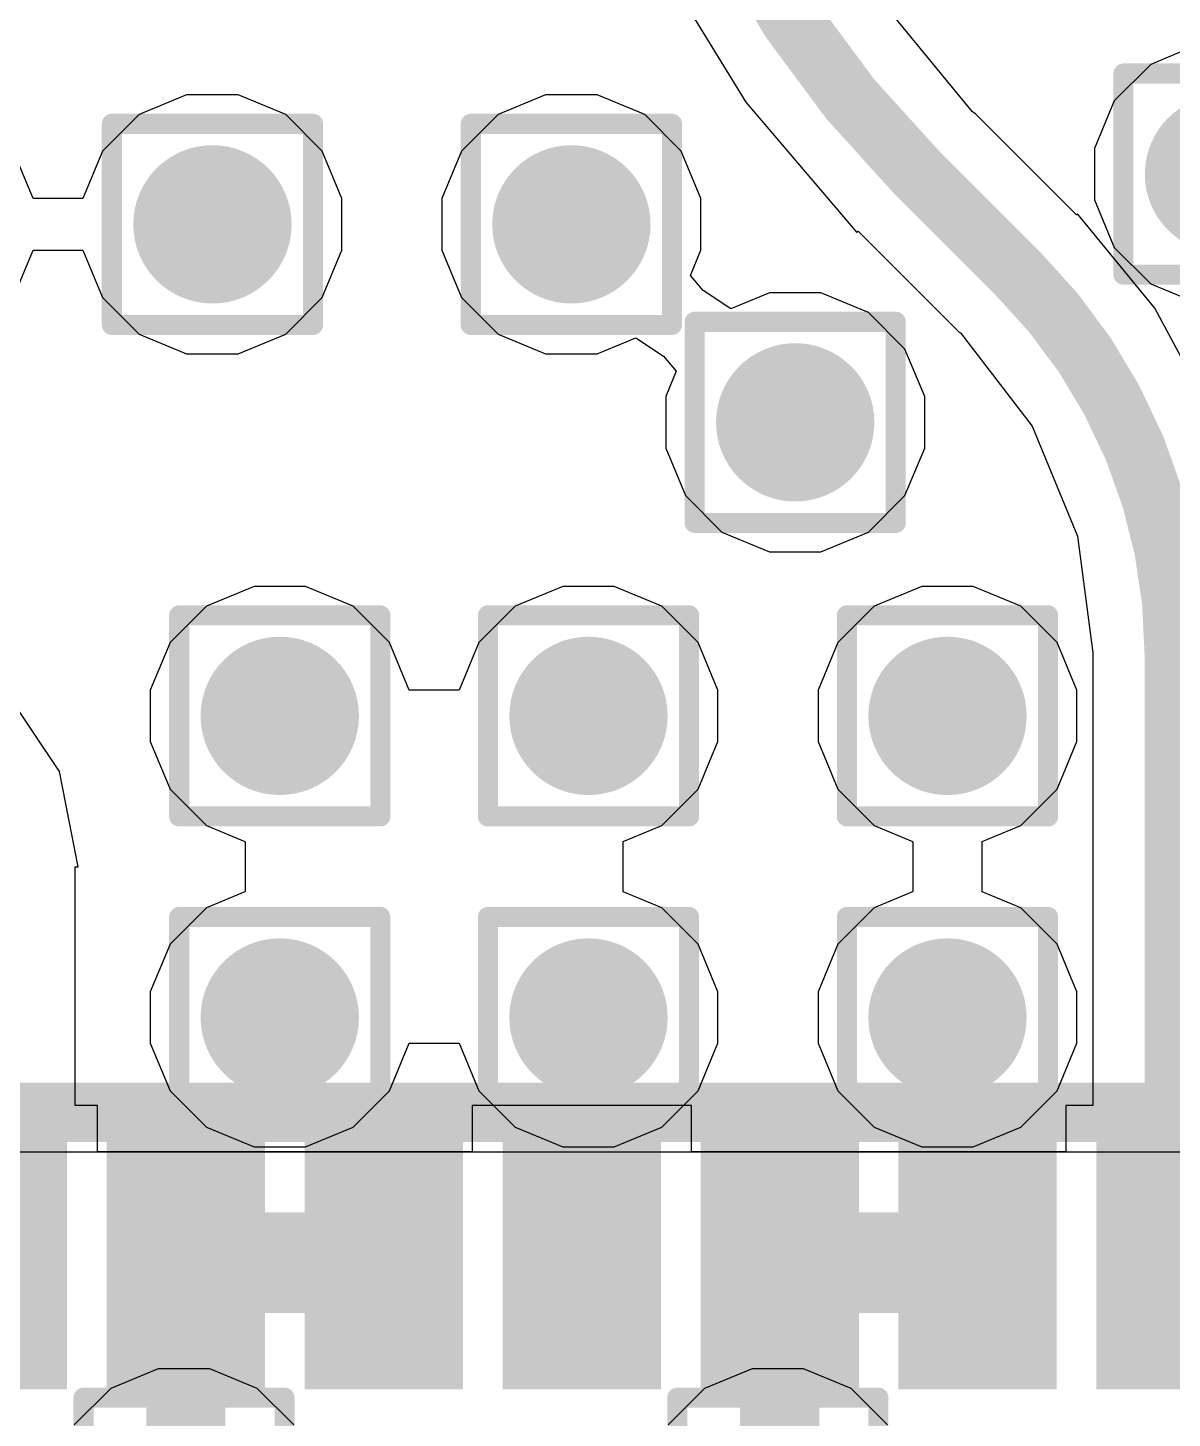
# Model space of a CAD drawing. Header units: inches. Extents: x -12 to 5355, y -7 to 5366.
# Drawn here: x 21.045 to 23.936, y 49.407 to 52.919 of the extents above; entities that cross this region are included whole.
import ezdxf

# ---------------------------------------------------------------- set-up
doc = ezdxf.new("R2010")
doc.units = ezdxf.units.IN
for name, color, linetype in [('BOTTOM LAYER', 5, 'Continuous'), ('Drill Drawing', 1, 'Continuous'), ('GROUND1', 16, 'Continuous'), ('GROUND2', 156, 'Continuous'), ('POWER', 76, 'Continuous'), ('SIGNAL', 90, 'Continuous'), ('TOP LAYER', 1, 'Continuous'), ('Top Overlay', 2, 'Continuous'), ('Top Paste', 8, 'Continuous'), ('Top Solder', 216, 'Continuous'), ('Via Holes', 16, 'Continuous')]:
    doc.layers.add(name, color=color, linetype=linetype)

# ---------------------------------------------------------------- blocks, each defined once
blk = doc.blocks.new('LGA50P1600X1050X104_161N_85')
at = {"layer": 'TOP LAYER'}
for points in [[(7.6, 2.35), (7.6, 2.65), (8.14, 2.65), (8.14, 2.35)], [(7.6, 1.85), (7.6, 2.15), (8.14, 2.15), (8.14, 1.85)], [(7.6, 1.35), (7.6, 1.65), (8.14, 1.65), (8.14, 1.35)], [(7.6, 0.85), (7.6, 1.15), (8.14, 1.15), (8.14, 0.85)], [(7.6, 0.35), (7.6, 0.65), (8.14, 0.65), (8.14, 0.35)], [(7.6, -0.15), (7.6, 0.15), (8.14, 0.15), (8.14, -0.15)], [(7.6, -0.65), (7.6, -0.35), (8.14, -0.35), (8.14, -0.65)]]:
    blk.add_hatch(color=1, dxfattribs=at).paths.add_polyline_path(points)
at = {"layer": 'Top Paste'}
for points in [[(7.6, 2.35), (7.6, 2.65), (8.14, 2.65), (8.14, 2.35)], [(7.6, 1.85), (7.6, 2.15), (8.14, 2.15), (8.14, 1.85)], [(7.6, 1.35), (7.6, 1.65), (8.14, 1.65), (8.14, 1.35)], [(7.6, 0.85), (7.6, 1.15), (8.14, 1.15), (8.14, 0.85)], [(7.6, 0.35), (7.6, 0.65), (8.14, 0.65), (8.14, 0.35)], [(7.6, -0.15), (7.6, 0.15), (8.14, 0.15), (8.14, -0.15)], [(7.6, -0.65), (7.6, -0.35), (8.14, -0.35), (8.14, -0.65)]]:
    blk.add_hatch(color=8, dxfattribs=at).paths.add_polyline_path(points)
at = {"layer": 'Top Solder'}
for points in [[(7.55, 2.3), (7.55, 2.7), (8.19, 2.7), (8.19, 2.3)], [(7.55, 1.8), (7.55, 2.2), (8.19, 2.2), (8.19, 1.8)], [(7.55, 1.3), (7.55, 1.7), (8.19, 1.7), (8.19, 1.3)], [(7.55, 0.8), (7.55, 1.2), (8.19, 1.2), (8.19, 0.8)], [(7.55, 0.3), (7.55, 0.7), (8.19, 0.7), (8.19, 0.3)], [(7.55, -0.2), (7.55, 0.2), (8.19, 0.2), (8.19, -0.2)], [(7.55, -0.7), (7.55, -0.3), (8.19, -0.3), (8.19, -0.7)]]:
    blk.add_hatch(color=216, dxfattribs=at).paths.add_polyline_path(points)
at = {"layer": 'TOP LAYER'}
blk.add_line((8.15, 5.4), (8.15, -5.4), dxfattribs=at)
at = {"layer": 'Top Overlay'}
blk.add_lwpolyline([(8.25, 5.5, 0.15, 0.15, 0), (8.25, -5.5, 0.15, 0.15, 0)], format="xyseb", dxfattribs=at)

msp = doc.modelspace()

# ---------------------------------------------------------------- hatches: boundary and pattern name
at = {"layer": 'BOTTOM LAYER'}
h = msp.add_hatch(color=5, dxfattribs=at)
edge = h.paths.add_edge_path()
edge.add_arc((24.0665, 52.5498), 0.2, 0, 360)
h = msp.add_hatch(color=5, dxfattribs=at)
edge = h.paths.add_edge_path()
edge.add_arc((21.5113, 52.4228), 0.2, 0, 360)
h = msp.add_hatch(color=5, dxfattribs=at)
edge = h.paths.add_edge_path()
edge.add_arc((22.418, 52.4228), 0.2, 0, 360)
h = msp.add_hatch(color=5, dxfattribs=at)
edge = h.paths.add_edge_path()
edge.add_arc((22.9834, 51.9226), 0.2, 0, 360)
h = msp.add_hatch(color=5, dxfattribs=at)
edge = h.paths.add_edge_path()
edge.add_arc((21.6814, 51.181), 0.2, 0, 360)
h = msp.add_hatch(color=5, dxfattribs=at)
edge = h.paths.add_edge_path()
edge.add_arc((22.4612, 51.181), 0.2, 0, 360)
h = msp.add_hatch(color=5, dxfattribs=at)
edge = h.paths.add_edge_path()
edge.add_arc((23.368, 51.181), 0.2, 0, 360)
h = msp.add_hatch(color=5, dxfattribs=at)
edge = h.paths.add_edge_path()
edge.add_arc((21.6814, 50.419), 0.2, 0, 360)
h = msp.add_hatch(color=5, dxfattribs=at)
edge = h.paths.add_edge_path()
edge.add_arc((22.4612, 50.419), 0.2, 0, 360)
h = msp.add_hatch(color=5, dxfattribs=at)
edge = h.paths.add_edge_path()
edge.add_arc((23.368, 50.419), 0.2, 0, 360)
at = {"layer": 'GROUND1'}
h = msp.add_hatch(color=16, dxfattribs=at)
edge = h.paths.add_edge_path()
edge.add_arc((24.0665, 52.5498), 0.2, 0, 360)
h = msp.add_hatch(color=16, dxfattribs=at)
edge = h.paths.add_edge_path()
edge.add_arc((21.5113, 52.4228), 0.2, 0, 360)
h = msp.add_hatch(color=16, dxfattribs=at)
edge = h.paths.add_edge_path()
edge.add_arc((22.418, 52.4228), 0.2, 0, 360)
h = msp.add_hatch(color=16, dxfattribs=at)
edge = h.paths.add_edge_path()
edge.add_arc((22.9834, 51.9226), 0.2, 0, 360)
h = msp.add_hatch(color=16, dxfattribs=at)
edge = h.paths.add_edge_path()
edge.add_arc((21.6814, 51.181), 0.2, 0, 360)
h = msp.add_hatch(color=16, dxfattribs=at)
edge = h.paths.add_edge_path()
edge.add_arc((22.4612, 51.181), 0.2, 0, 360)
h = msp.add_hatch(color=16, dxfattribs=at)
edge = h.paths.add_edge_path()
edge.add_arc((23.368, 51.181), 0.2, 0, 360)
h = msp.add_hatch(color=16, dxfattribs=at)
edge = h.paths.add_edge_path()
edge.add_arc((21.6814, 50.419), 0.2, 0, 360)
h = msp.add_hatch(color=16, dxfattribs=at)
edge = h.paths.add_edge_path()
edge.add_arc((22.4612, 50.419), 0.2, 0, 360)
h = msp.add_hatch(color=16, dxfattribs=at)
edge = h.paths.add_edge_path()
edge.add_arc((23.368, 50.419), 0.2, 0, 360)
at = {"layer": 'GROUND2'}
h = msp.add_hatch(color=156, dxfattribs=at)
edge = h.paths.add_edge_path()
edge.add_arc((24.0665, 52.5498), 0.2, 0, 360)
h = msp.add_hatch(color=156, dxfattribs=at)
edge = h.paths.add_edge_path()
edge.add_arc((21.5113, 52.4228), 0.2, 0, 360)
h = msp.add_hatch(color=156, dxfattribs=at)
edge = h.paths.add_edge_path()
edge.add_arc((22.418, 52.4228), 0.2, 0, 360)
h = msp.add_hatch(color=156, dxfattribs=at)
edge = h.paths.add_edge_path()
edge.add_arc((22.9834, 51.9226), 0.2, 0, 360)
h = msp.add_hatch(color=156, dxfattribs=at)
edge = h.paths.add_edge_path()
edge.add_arc((21.6814, 51.181), 0.2, 0, 360)
h = msp.add_hatch(color=156, dxfattribs=at)
edge = h.paths.add_edge_path()
edge.add_arc((22.4612, 51.181), 0.2, 0, 360)
h = msp.add_hatch(color=156, dxfattribs=at)
edge = h.paths.add_edge_path()
edge.add_arc((23.368, 51.181), 0.2, 0, 360)
h = msp.add_hatch(color=156, dxfattribs=at)
edge = h.paths.add_edge_path()
edge.add_arc((21.6814, 50.419), 0.2, 0, 360)
h = msp.add_hatch(color=156, dxfattribs=at)
edge = h.paths.add_edge_path()
edge.add_arc((22.4612, 50.419), 0.2, 0, 360)
h = msp.add_hatch(color=156, dxfattribs=at)
edge = h.paths.add_edge_path()
edge.add_arc((23.368, 50.419), 0.2, 0, 360)
at = {"layer": 'POWER'}
h = msp.add_hatch(color=76, dxfattribs=at)
edge = h.paths.add_edge_path()
edge.add_arc((24.0665, 52.5498), 0.2, 0, 360)
h = msp.add_hatch(color=76, dxfattribs=at)
edge = h.paths.add_edge_path()
edge.add_arc((21.5113, 52.4228), 0.2, 0, 360)
h = msp.add_hatch(color=76, dxfattribs=at)
edge = h.paths.add_edge_path()
edge.add_arc((22.418, 52.4228), 0.2, 0, 360)
h = msp.add_hatch(color=76, dxfattribs=at)
edge = h.paths.add_edge_path()
edge.add_arc((22.9834, 51.9226), 0.2, 0, 360)
h = msp.add_hatch(color=76, dxfattribs=at)
edge = h.paths.add_edge_path()
edge.add_arc((21.6814, 51.181), 0.2, 0, 360)
h = msp.add_hatch(color=76, dxfattribs=at)
edge = h.paths.add_edge_path()
edge.add_arc((22.4612, 51.181), 0.2, 0, 360)
h = msp.add_hatch(color=76, dxfattribs=at)
edge = h.paths.add_edge_path()
edge.add_arc((23.368, 51.181), 0.2, 0, 360)
h = msp.add_hatch(color=76, dxfattribs=at)
edge = h.paths.add_edge_path()
edge.add_arc((21.6814, 50.419), 0.2, 0, 360)
h = msp.add_hatch(color=76, dxfattribs=at)
edge = h.paths.add_edge_path()
edge.add_arc((22.4612, 50.419), 0.2, 0, 360)
h = msp.add_hatch(color=76, dxfattribs=at)
edge = h.paths.add_edge_path()
edge.add_arc((23.368, 50.419), 0.2, 0, 360)
at = {"layer": 'SIGNAL'}
h = msp.add_hatch(color=90, dxfattribs=at)
edge = h.paths.add_edge_path()
edge.add_arc((24.0665, 52.5498), 0.2, 0, 360)
h = msp.add_hatch(color=90, dxfattribs=at)
edge = h.paths.add_edge_path()
edge.add_arc((21.5113, 52.4228), 0.2, 0, 360)
h = msp.add_hatch(color=90, dxfattribs=at)
edge = h.paths.add_edge_path()
edge.add_arc((22.418, 52.4228), 0.2, 0, 360)
h = msp.add_hatch(color=90, dxfattribs=at)
edge = h.paths.add_edge_path()
edge.add_arc((22.9834, 51.9226), 0.2, 0, 360)
h = msp.add_hatch(color=90, dxfattribs=at)
edge = h.paths.add_edge_path()
edge.add_arc((21.6814, 51.181), 0.2, 0, 360)
h = msp.add_hatch(color=90, dxfattribs=at)
edge = h.paths.add_edge_path()
edge.add_arc((22.4612, 51.181), 0.2, 0, 360)
h = msp.add_hatch(color=90, dxfattribs=at)
edge = h.paths.add_edge_path()
edge.add_arc((23.368, 51.181), 0.2, 0, 360)
h = msp.add_hatch(color=90, dxfattribs=at)
edge = h.paths.add_edge_path()
edge.add_arc((21.6814, 50.419), 0.2, 0, 360)
h = msp.add_hatch(color=90, dxfattribs=at)
edge = h.paths.add_edge_path()
edge.add_arc((22.4612, 50.419), 0.2, 0, 360)
h = msp.add_hatch(color=90, dxfattribs=at)
edge = h.paths.add_edge_path()
edge.add_arc((23.368, 50.419), 0.2, 0, 360)
at = {"layer": 'TOP LAYER'}
h = msp.add_hatch(color=1, dxfattribs=at)
edge = h.paths.add_edge_path()
edge.add_arc((24.0665, 52.5498), 0.2, 0, 360)
h = msp.add_hatch(color=1, dxfattribs=at)
edge = h.paths.add_edge_path()
edge.add_arc((21.5113, 52.4228), 0.2, 0, 360)
h = msp.add_hatch(color=1, dxfattribs=at)
edge = h.paths.add_edge_path()
edge.add_arc((22.418, 52.4228), 0.2, 0, 360)
h = msp.add_hatch(color=1, dxfattribs=at)
edge = h.paths.add_edge_path()
edge.add_arc((22.9834, 51.9226), 0.2, 0, 360)
h = msp.add_hatch(color=1, dxfattribs=at)
edge = h.paths.add_edge_path()
edge.add_arc((21.6814, 51.181), 0.2, 0, 360)
h = msp.add_hatch(color=1, dxfattribs=at)
edge = h.paths.add_edge_path()
edge.add_arc((22.4612, 51.181), 0.2, 0, 360)
h = msp.add_hatch(color=1, dxfattribs=at)
edge = h.paths.add_edge_path()
edge.add_arc((23.368, 51.181), 0.2, 0, 360)
h = msp.add_hatch(color=1, dxfattribs=at)
edge = h.paths.add_edge_path()
edge.add_arc((21.6814, 50.419), 0.2, 0, 360)
h = msp.add_hatch(color=1, dxfattribs=at)
edge = h.paths.add_edge_path()
edge.add_arc((22.4612, 50.419), 0.2, 0, 360)
h = msp.add_hatch(color=1, dxfattribs=at)
edge = h.paths.add_edge_path()
edge.add_arc((23.368, 50.419), 0.2, 0, 360)
for points in [[(21.2942, 49.5298), (21.5942, 49.5298), (21.5942, 50.1396), (21.2942, 50.1396)], [(21.7942, 49.5298), (22.0942, 49.5298), (22.0942, 50.1396), (21.7942, 50.1396)], [(22.7942, 49.5298), (23.0942, 49.5298), (23.0942, 50.1396), (22.7942, 50.1396)], [(23.2942, 49.5298), (23.5942, 49.5298), (23.5942, 50.1396), (23.2942, 50.1396)]]:
    msp.add_hatch(color=1, dxfattribs=at).paths.add_polyline_path(points)
at = {"layer": 'Via Holes'}
h = msp.add_hatch(color=7, dxfattribs=at)
edge = h.paths.add_edge_path()
edge.add_arc((21.5113, 52.4228), 0.1, 0, 360)
h = msp.add_hatch(color=7, dxfattribs=at)
edge = h.paths.add_edge_path()
edge.add_arc((22.418, 52.4228), 0.1, 0, 360)
h = msp.add_hatch(color=7, dxfattribs=at)
edge = h.paths.add_edge_path()
edge.add_arc((22.9834, 51.9226), 0.1, 0, 360)
h = msp.add_hatch(color=7, dxfattribs=at)
edge = h.paths.add_edge_path()
edge.add_arc((21.6814, 51.181), 0.1, 0, 360)
h = msp.add_hatch(color=7, dxfattribs=at)
edge = h.paths.add_edge_path()
edge.add_arc((22.4612, 51.181), 0.1, 0, 360)
h = msp.add_hatch(color=7, dxfattribs=at)
edge = h.paths.add_edge_path()
edge.add_arc((23.368, 51.181), 0.1, 0, 360)
h = msp.add_hatch(color=7, dxfattribs=at)
edge = h.paths.add_edge_path()
edge.add_arc((21.6814, 50.419), 0.1, 0, 360)
h = msp.add_hatch(color=7, dxfattribs=at)
edge = h.paths.add_edge_path()
edge.add_arc((22.4612, 50.419), 0.1, 0, 360)
h = msp.add_hatch(color=7, dxfattribs=at)
edge = h.paths.add_edge_path()
edge.add_arc((23.368, 50.419), 0.1, 0, 360)

# ---------------------------------------------------------------- linework, layer by layer
at = {"layer": 'Drill Drawing'}
for points in [[(23.8125, 52.8038, 0.0508, 0.0508, 0), (24.3205, 52.8038, 0.0508, 0.0508, 0)], [(23.8125, 52.2958, 0.0508, 0.0508, 0), (23.8125, 52.8038, 0.0508, 0.0508, 0)], [(21.2573, 52.6768, 0.0508, 0.0508, 0), (21.7653, 52.6768, 0.0508, 0.0508, 0)], [(21.2573, 52.1688, 0.0508, 0.0508, 0), (21.2573, 52.6768, 0.0508, 0.0508, 0)], [(21.7653, 52.1688, 0.0508, 0.0508, 0), (21.7653, 52.6768, 0.0508, 0.0508, 0)], [(22.164, 52.6768, 0.0508, 0.0508, 0), (22.672, 52.6768, 0.0508, 0.0508, 0)], [(22.164, 52.1688, 0.0508, 0.0508, 0), (22.164, 52.6768, 0.0508, 0.0508, 0)], [(22.672, 52.1688, 0.0508, 0.0508, 0), (22.672, 52.6768, 0.0508, 0.0508, 0)], [(23.8125, 52.2958, 0.0508, 0.0508, 0), (24.3205, 52.2958, 0.0508, 0.0508, 0)], [(22.7294, 52.1766, 0.0508, 0.0508, 0), (23.2374, 52.1766, 0.0508, 0.0508, 0)], [(22.7294, 51.6686, 0.0508, 0.0508, 0), (22.7294, 52.1766, 0.0508, 0.0508, 0)], [(23.2374, 51.6686, 0.0508, 0.0508, 0), (23.2374, 52.1766, 0.0508, 0.0508, 0)], [(21.2573, 52.1688, 0.0508, 0.0508, 0), (21.7653, 52.1688, 0.0508, 0.0508, 0)], [(22.164, 52.1688, 0.0508, 0.0508, 0), (22.672, 52.1688, 0.0508, 0.0508, 0)], [(22.7294, 51.6686, 0.0508, 0.0508, 0), (23.2374, 51.6686, 0.0508, 0.0508, 0)], [(21.4274, 51.435, 0.0508, 0.0508, 0), (21.9354, 51.435, 0.0508, 0.0508, 0)], [(21.4274, 50.927, 0.0508, 0.0508, 0), (21.4274, 51.435, 0.0508, 0.0508, 0)], [(21.9354, 50.927, 0.0508, 0.0508, 0), (21.9354, 51.435, 0.0508, 0.0508, 0)], [(22.2072, 51.435, 0.0508, 0.0508, 0), (22.7152, 51.435, 0.0508, 0.0508, 0)], [(22.2072, 50.927, 0.0508, 0.0508, 0), (22.2072, 51.435, 0.0508, 0.0508, 0)], [(22.7152, 50.927, 0.0508, 0.0508, 0), (22.7152, 51.435, 0.0508, 0.0508, 0)], [(23.114, 51.435, 0.0508, 0.0508, 0), (23.622, 51.435, 0.0508, 0.0508, 0)], [(23.114, 50.927, 0.0508, 0.0508, 0), (23.114, 51.435, 0.0508, 0.0508, 0)], [(23.622, 50.927, 0.0508, 0.0508, 0), (23.622, 51.435, 0.0508, 0.0508, 0)], [(21.4274, 50.927, 0.0508, 0.0508, 0), (21.9354, 50.927, 0.0508, 0.0508, 0)], [(22.2072, 50.927, 0.0508, 0.0508, 0), (22.7152, 50.927, 0.0508, 0.0508, 0)], [(23.114, 50.927, 0.0508, 0.0508, 0), (23.622, 50.927, 0.0508, 0.0508, 0)], [(21.4274, 50.673, 0.0508, 0.0508, 0), (21.9354, 50.673, 0.0508, 0.0508, 0)], [(21.4274, 50.165, 0.0508, 0.0508, 0), (21.4274, 50.673, 0.0508, 0.0508, 0)], [(21.9354, 50.165, 0.0508, 0.0508, 0), (21.9354, 50.673, 0.0508, 0.0508, 0)], [(22.2072, 50.673, 0.0508, 0.0508, 0), (22.7152, 50.673, 0.0508, 0.0508, 0)], [(22.2072, 50.165, 0.0508, 0.0508, 0), (22.2072, 50.673, 0.0508, 0.0508, 0)], [(22.7152, 50.165, 0.0508, 0.0508, 0), (22.7152, 50.673, 0.0508, 0.0508, 0)], [(23.114, 50.673, 0.0508, 0.0508, 0), (23.622, 50.673, 0.0508, 0.0508, 0)], [(23.114, 50.165, 0.0508, 0.0508, 0), (23.114, 50.673, 0.0508, 0.0508, 0)], [(23.622, 50.165, 0.0508, 0.0508, 0), (23.622, 50.673, 0.0508, 0.0508, 0)], [(21.4274, 50.165, 0.0508, 0.0508, 0), (21.9354, 50.165, 0.0508, 0.0508, 0)], [(22.2072, 50.165, 0.0508, 0.0508, 0), (22.7152, 50.165, 0.0508, 0.0508, 0)], [(23.114, 50.165, 0.0508, 0.0508, 0), (23.622, 50.165, 0.0508, 0.0508, 0)], [(21.1855, 49.4585, 0.0508, 0.0508, 0), (21.6935, 49.4585, 0.0508, 0.0508, 0)], [(21.1855, 48.9505, 0.0508, 0.0508, 0), (21.1855, 49.4585, 0.0508, 0.0508, 0)], [(21.6935, 48.9505, 0.0508, 0.0508, 0), (21.6935, 49.4585, 0.0508, 0.0508, 0)], [(22.6855, 49.4585, 0.0508, 0.0508, 0), (23.1935, 49.4585, 0.0508, 0.0508, 0)], [(22.6855, 48.9505, 0.0508, 0.0508, 0), (22.6855, 49.4585, 0.0508, 0.0508, 0)], [(23.1935, 48.9505, 0.0508, 0.0508, 0), (23.1935, 49.4585, 0.0508, 0.0508, 0)]]:
    msp.add_lwpolyline(points, format="xyseb", dxfattribs=at)
for points in [[(23.7998, 52.8038, 0.0254, 0.0254, 1), (23.8252, 52.8038, 0.0254, 0.0254, 1)], [(23.7998, 52.8038, 0.0254, 0.0254, 1), (23.8252, 52.8038, 0.0254, 0.0254, 1)], [(21.2446, 52.6768, 0.0254, 0.0254, 1), (21.27, 52.6768, 0.0254, 0.0254, 1)], [(21.2446, 52.6768, 0.0254, 0.0254, 1), (21.27, 52.6768, 0.0254, 0.0254, 1)], [(21.7526, 52.6768, 0.0254, 0.0254, 1), (21.778, 52.6768, 0.0254, 0.0254, 1)], [(21.7526, 52.6768, 0.0254, 0.0254, 1), (21.778, 52.6768, 0.0254, 0.0254, 1)], [(22.1513, 52.6768, 0.0254, 0.0254, 1), (22.1767, 52.6768, 0.0254, 0.0254, 1)], [(22.1513, 52.6768, 0.0254, 0.0254, 1), (22.1767, 52.6768, 0.0254, 0.0254, 1)], [(22.6593, 52.6768, 0.0254, 0.0254, 1), (22.6847, 52.6768, 0.0254, 0.0254, 1)], [(22.6593, 52.6768, 0.0254, 0.0254, 1), (22.6847, 52.6768, 0.0254, 0.0254, 1)], [(23.7998, 52.2958, 0.0254, 0.0254, 1), (23.8252, 52.2958, 0.0254, 0.0254, 1)], [(23.7998, 52.2958, 0.0254, 0.0254, 1), (23.8252, 52.2958, 0.0254, 0.0254, 1)], [(22.7167, 52.1766, 0.0254, 0.0254, 1), (22.7421, 52.1766, 0.0254, 0.0254, 1)], [(22.7167, 52.1766, 0.0254, 0.0254, 1), (22.7421, 52.1766, 0.0254, 0.0254, 1)], [(23.2247, 52.1766, 0.0254, 0.0254, 1), (23.2501, 52.1766, 0.0254, 0.0254, 1)], [(23.2247, 52.1766, 0.0254, 0.0254, 1), (23.2501, 52.1766, 0.0254, 0.0254, 1)], [(21.2446, 52.1688, 0.0254, 0.0254, 1), (21.27, 52.1688, 0.0254, 0.0254, 1)], [(21.2446, 52.1688, 0.0254, 0.0254, 1), (21.27, 52.1688, 0.0254, 0.0254, 1)], [(21.7526, 52.1688, 0.0254, 0.0254, 1), (21.778, 52.1688, 0.0254, 0.0254, 1)], [(21.7526, 52.1688, 0.0254, 0.0254, 1), (21.778, 52.1688, 0.0254, 0.0254, 1)], [(22.1513, 52.1688, 0.0254, 0.0254, 1), (22.1767, 52.1688, 0.0254, 0.0254, 1)], [(22.1513, 52.1688, 0.0254, 0.0254, 1), (22.1767, 52.1688, 0.0254, 0.0254, 1)], [(22.6593, 52.1688, 0.0254, 0.0254, 1), (22.6847, 52.1688, 0.0254, 0.0254, 1)], [(22.6593, 52.1688, 0.0254, 0.0254, 1), (22.6847, 52.1688, 0.0254, 0.0254, 1)], [(22.7167, 51.6686, 0.0254, 0.0254, 1), (22.7421, 51.6686, 0.0254, 0.0254, 1)], [(22.7167, 51.6686, 0.0254, 0.0254, 1), (22.7421, 51.6686, 0.0254, 0.0254, 1)], [(23.2247, 51.6686, 0.0254, 0.0254, 1), (23.2501, 51.6686, 0.0254, 0.0254, 1)], [(23.2247, 51.6686, 0.0254, 0.0254, 1), (23.2501, 51.6686, 0.0254, 0.0254, 1)], [(21.4147, 51.435, 0.0254, 0.0254, 1), (21.4401, 51.435, 0.0254, 0.0254, 1)], [(21.4147, 51.435, 0.0254, 0.0254, 1), (21.4401, 51.435, 0.0254, 0.0254, 1)], [(21.9227, 51.435, 0.0254, 0.0254, 1), (21.9481, 51.435, 0.0254, 0.0254, 1)], [(21.9227, 51.435, 0.0254, 0.0254, 1), (21.9481, 51.435, 0.0254, 0.0254, 1)], [(22.1945, 51.435, 0.0254, 0.0254, 1), (22.2199, 51.435, 0.0254, 0.0254, 1)], [(22.1945, 51.435, 0.0254, 0.0254, 1), (22.2199, 51.435, 0.0254, 0.0254, 1)], [(22.7025, 51.435, 0.0254, 0.0254, 1), (22.7279, 51.435, 0.0254, 0.0254, 1)], [(22.7025, 51.435, 0.0254, 0.0254, 1), (22.7279, 51.435, 0.0254, 0.0254, 1)], [(23.1013, 51.435, 0.0254, 0.0254, 1), (23.1267, 51.435, 0.0254, 0.0254, 1)], [(23.1013, 51.435, 0.0254, 0.0254, 1), (23.1267, 51.435, 0.0254, 0.0254, 1)], [(23.6093, 51.435, 0.0254, 0.0254, 1), (23.6347, 51.435, 0.0254, 0.0254, 1)], [(23.6093, 51.435, 0.0254, 0.0254, 1), (23.6347, 51.435, 0.0254, 0.0254, 1)], [(21.4147, 50.927, 0.0254, 0.0254, 1), (21.4401, 50.927, 0.0254, 0.0254, 1)], [(21.4147, 50.927, 0.0254, 0.0254, 1), (21.4401, 50.927, 0.0254, 0.0254, 1)], [(21.9227, 50.927, 0.0254, 0.0254, 1), (21.9481, 50.927, 0.0254, 0.0254, 1)], [(21.9227, 50.927, 0.0254, 0.0254, 1), (21.9481, 50.927, 0.0254, 0.0254, 1)], [(22.1945, 50.927, 0.0254, 0.0254, 1), (22.2199, 50.927, 0.0254, 0.0254, 1)], [(22.1945, 50.927, 0.0254, 0.0254, 1), (22.2199, 50.927, 0.0254, 0.0254, 1)], [(22.7025, 50.927, 0.0254, 0.0254, 1), (22.7279, 50.927, 0.0254, 0.0254, 1)], [(22.7025, 50.927, 0.0254, 0.0254, 1), (22.7279, 50.927, 0.0254, 0.0254, 1)], [(23.1013, 50.927, 0.0254, 0.0254, 1), (23.1267, 50.927, 0.0254, 0.0254, 1)], [(23.1013, 50.927, 0.0254, 0.0254, 1), (23.1267, 50.927, 0.0254, 0.0254, 1)], [(23.6093, 50.927, 0.0254, 0.0254, 1), (23.6347, 50.927, 0.0254, 0.0254, 1)], [(23.6093, 50.927, 0.0254, 0.0254, 1), (23.6347, 50.927, 0.0254, 0.0254, 1)], [(21.4147, 50.673, 0.0254, 0.0254, 1), (21.4401, 50.673, 0.0254, 0.0254, 1)], [(21.4147, 50.673, 0.0254, 0.0254, 1), (21.4401, 50.673, 0.0254, 0.0254, 1)], [(21.9227, 50.673, 0.0254, 0.0254, 1), (21.9481, 50.673, 0.0254, 0.0254, 1)], [(21.9227, 50.673, 0.0254, 0.0254, 1), (21.9481, 50.673, 0.0254, 0.0254, 1)], [(22.1945, 50.673, 0.0254, 0.0254, 1), (22.2199, 50.673, 0.0254, 0.0254, 1)], [(22.1945, 50.673, 0.0254, 0.0254, 1), (22.2199, 50.673, 0.0254, 0.0254, 1)], [(22.7025, 50.673, 0.0254, 0.0254, 1), (22.7279, 50.673, 0.0254, 0.0254, 1)], [(22.7025, 50.673, 0.0254, 0.0254, 1), (22.7279, 50.673, 0.0254, 0.0254, 1)], [(23.1013, 50.673, 0.0254, 0.0254, 1), (23.1267, 50.673, 0.0254, 0.0254, 1)], [(23.1013, 50.673, 0.0254, 0.0254, 1), (23.1267, 50.673, 0.0254, 0.0254, 1)], [(23.6093, 50.673, 0.0254, 0.0254, 1), (23.6347, 50.673, 0.0254, 0.0254, 1)], [(23.6093, 50.673, 0.0254, 0.0254, 1), (23.6347, 50.673, 0.0254, 0.0254, 1)], [(21.4147, 50.165, 0.0254, 0.0254, 1), (21.4401, 50.165, 0.0254, 0.0254, 1)], [(21.4147, 50.165, 0.0254, 0.0254, 1), (21.4401, 50.165, 0.0254, 0.0254, 1)], [(21.9227, 50.165, 0.0254, 0.0254, 1), (21.9481, 50.165, 0.0254, 0.0254, 1)], [(21.9227, 50.165, 0.0254, 0.0254, 1), (21.9481, 50.165, 0.0254, 0.0254, 1)], [(22.1945, 50.165, 0.0254, 0.0254, 1), (22.2199, 50.165, 0.0254, 0.0254, 1)], [(22.1945, 50.165, 0.0254, 0.0254, 1), (22.2199, 50.165, 0.0254, 0.0254, 1)], [(22.7025, 50.165, 0.0254, 0.0254, 1), (22.7279, 50.165, 0.0254, 0.0254, 1)], [(22.7025, 50.165, 0.0254, 0.0254, 1), (22.7279, 50.165, 0.0254, 0.0254, 1)], [(23.1013, 50.165, 0.0254, 0.0254, 1), (23.1267, 50.165, 0.0254, 0.0254, 1)], [(23.1013, 50.165, 0.0254, 0.0254, 1), (23.1267, 50.165, 0.0254, 0.0254, 1)], [(23.6093, 50.165, 0.0254, 0.0254, 1), (23.6347, 50.165, 0.0254, 0.0254, 1)], [(23.6093, 50.165, 0.0254, 0.0254, 1), (23.6347, 50.165, 0.0254, 0.0254, 1)], [(21.1728, 49.4585, 0.0254, 0.0254, 1), (21.1982, 49.4585, 0.0254, 0.0254, 1)], [(21.1728, 49.4585, 0.0254, 0.0254, 1), (21.1982, 49.4585, 0.0254, 0.0254, 1)], [(21.6808, 49.4585, 0.0254, 0.0254, 1), (21.7062, 49.4585, 0.0254, 0.0254, 1)], [(21.6808, 49.4585, 0.0254, 0.0254, 1), (21.7062, 49.4585, 0.0254, 0.0254, 1)], [(22.6728, 49.4585, 0.0254, 0.0254, 1), (22.6982, 49.4585, 0.0254, 0.0254, 1)], [(22.6728, 49.4585, 0.0254, 0.0254, 1), (22.6982, 49.4585, 0.0254, 0.0254, 1)], [(23.1808, 49.4585, 0.0254, 0.0254, 1), (23.2062, 49.4585, 0.0254, 0.0254, 1)], [(23.1808, 49.4585, 0.0254, 0.0254, 1), (23.2062, 49.4585, 0.0254, 0.0254, 1)]]:
    msp.add_lwpolyline(points, format="xyseb", close=True, dxfattribs=at)
at = {"layer": 'POWER'}
for p, q in [((24.0015, 52.8768), (23.8813, 52.827)), ((23.8813, 52.827), (23.7893, 52.735)), ((21.4462, 52.7498), (21.326, 52.7)), ((21.5763, 52.7498), (21.4462, 52.7498)), ((21.6965, 52.7), (21.5763, 52.7498)), ((22.353, 52.7498), (22.2328, 52.7)), ((22.4831, 52.7498), (22.353, 52.7498)), ((22.6033, 52.7), (22.4831, 52.7498)), ((23.7893, 52.735), (23.7395, 52.6148)), ((21.326, 52.7), (21.234, 52.608)), ((21.7885, 52.608), (21.6965, 52.7)), ((22.2328, 52.7), (22.1408, 52.608)), ((22.6953, 52.608), (22.6033, 52.7)), ((21.0585, 52.4878), (21.0087, 52.608)), ((21.234, 52.608), (21.1843, 52.4878)), ((21.8383, 52.4878), (21.7885, 52.608)), ((22.1408, 52.608), (22.091, 52.4878)), ((22.745, 52.4878), (22.6953, 52.608)), ((23.7395, 52.6148), (23.7395, 52.4848)), ((21.1843, 52.4878), (21.0585, 52.4878)), ((21.8383, 52.3578), (21.8383, 52.4878)), ((22.091, 52.4878), (22.091, 52.3578)), ((22.745, 52.3578), (22.745, 52.4878)), ((23.7395, 52.4848), (23.7893, 52.3646)), ((21.0087, 52.2376), (21.0585, 52.3577)), ((21.0585, 52.3577), (21.1843, 52.3577)), ((21.1843, 52.3577), (21.234, 52.2376)), ((21.7885, 52.2376), (21.8383, 52.3578)), ((22.091, 52.3578), (22.1408, 52.2376)), ((22.7186, 52.2938), (22.745, 52.3578)), ((23.7893, 52.3646), (23.8813, 52.2726)), ((22.7509, 52.2557), (22.7186, 52.2938)), ((23.8813, 52.2726), (24.0015, 52.2228)), ((21.234, 52.2376), (21.326, 52.1456)), ((21.6965, 52.1456), (21.7885, 52.2376)), ((22.1408, 52.2376), (22.2328, 52.1456)), ((22.821, 52.2093), (22.7509, 52.2557)), ((22.9184, 52.2496), (22.821, 52.2093)), ((23.0485, 52.2496), (22.9184, 52.2496)), ((23.1686, 52.1998), (23.0485, 52.2496)), ((23.2606, 52.1078), (23.1686, 52.1998)), ((21.326, 52.1456), (21.4462, 52.0958)), ((21.5763, 52.0958), (21.6965, 52.1456)), ((22.2328, 52.1456), (22.353, 52.0958)), ((22.4831, 52.0958), (22.5805, 52.1361)), ((22.5805, 52.1361), (22.6506, 52.0897)), ((21.4462, 52.0958), (21.5763, 52.0958)), ((22.353, 52.0958), (22.4831, 52.0958)), ((23.3104, 51.9876), (23.2606, 52.1078)), ((22.6506, 52.0897), (22.6829, 52.0516)), ((22.6829, 52.0516), (22.6564, 51.9876)), ((22.6564, 51.9876), (22.6564, 51.8576)), ((23.3104, 51.8576), (23.3104, 51.9876)), ((22.6564, 51.8576), (22.7062, 51.7374)), ((23.2606, 51.7374), (23.3104, 51.8576)), ((22.7062, 51.7374), (22.7982, 51.6454)), ((23.1686, 51.6454), (23.2606, 51.7374)), ((22.7982, 51.6454), (22.9184, 51.5956)), ((23.0485, 51.5956), (23.1686, 51.6454)), ((22.9184, 51.5956), (23.0485, 51.5956)), ((21.6164, 51.508), (21.4962, 51.4582)), ((21.7465, 51.508), (21.6164, 51.508)), ((21.8667, 51.4582), (21.7465, 51.508)), ((22.3962, 51.508), (22.276, 51.4582)), ((22.5263, 51.508), (22.3962, 51.508)), ((22.6464, 51.4582), (22.5263, 51.508)), ((23.303, 51.508), (23.1828, 51.4582)), ((23.433, 51.508), (23.303, 51.508)), ((23.5532, 51.4582), (23.433, 51.508)), ((21.4962, 51.4582), (21.4042, 51.3662)), ((21.9587, 51.3662), (21.8667, 51.4582)), ((22.276, 51.4582), (22.184, 51.3662)), ((22.7384, 51.3662), (22.6464, 51.4582)), ((23.1828, 51.4582), (23.0908, 51.3662)), ((23.6452, 51.3662), (23.5532, 51.4582)), ((21.4042, 51.3662), (21.3544, 51.246)), ((22.0084, 51.246), (21.9587, 51.3662)), ((22.184, 51.3662), (22.1342, 51.246)), ((22.7882, 51.246), (22.7384, 51.3662)), ((23.0908, 51.3662), (23.041, 51.246)), ((23.695, 51.246), (23.6452, 51.3662)), ((21.3544, 51.246), (21.3544, 51.116)), ((22.1342, 51.246), (22.0084, 51.246)), ((22.7882, 51.116), (22.7882, 51.246)), ((23.041, 51.246), (23.041, 51.116)), ((23.695, 51.116), (23.695, 51.246)), ((21.3544, 51.116), (21.4042, 50.9958)), ((22.7384, 50.9958), (22.7882, 51.116)), ((23.041, 51.116), (23.0908, 50.9958)), ((23.6452, 50.9958), (23.695, 51.116)), ((21.4042, 50.9958), (21.4962, 50.9038)), ((22.6464, 50.9038), (22.7384, 50.9958)), ((23.0908, 50.9958), (23.1828, 50.9038)), ((23.5532, 50.9038), (23.6452, 50.9958)), ((21.4962, 50.9038), (21.5935, 50.8635)), ((22.5492, 50.8635), (22.6464, 50.9038)), ((23.1828, 50.9038), (23.28, 50.8635)), ((23.456, 50.8635), (23.5532, 50.9038)), ((21.5935, 50.8635), (21.5939, 50.8614)), ((22.5488, 50.8614), (22.5492, 50.8635)), ((23.28, 50.8635), (23.2804, 50.8614)), ((23.4556, 50.8614), (23.456, 50.8635)), ((21.5939, 50.8614), (21.5939, 50.7386)), ((22.5488, 50.7386), (22.5488, 50.8614)), ((23.2804, 50.8614), (23.2804, 50.7386)), ((23.4556, 50.7386), (23.4556, 50.8614)), ((21.5935, 50.7365), (21.4962, 50.6962)), ((21.5939, 50.7386), (21.5935, 50.7365)), ((22.5492, 50.7365), (22.5488, 50.7386)), ((22.6464, 50.6962), (22.5492, 50.7365)), ((23.28, 50.7365), (23.1828, 50.6962)), ((23.2804, 50.7386), (23.28, 50.7365)), ((23.456, 50.7365), (23.4556, 50.7386)), ((23.5532, 50.6962), (23.456, 50.7365)), ((21.4962, 50.6962), (21.4042, 50.6042)), ((22.7384, 50.6042), (22.6464, 50.6962)), ((23.1828, 50.6962), (23.0908, 50.6042)), ((23.6452, 50.6042), (23.5532, 50.6962)), ((21.4042, 50.6042), (21.3544, 50.484)), ((22.7882, 50.484), (22.7384, 50.6042)), ((23.0908, 50.6042), (23.041, 50.484)), ((23.695, 50.484), (23.6452, 50.6042)), ((21.3544, 50.484), (21.3544, 50.354)), ((22.7882, 50.354), (22.7882, 50.484)), ((23.041, 50.484), (23.041, 50.354)), ((23.695, 50.354), (23.695, 50.484)), ((21.3544, 50.354), (21.4042, 50.2338)), ((21.9587, 50.2338), (22.0084, 50.354)), ((22.0084, 50.354), (22.1342, 50.354)), ((22.1342, 50.354), (22.184, 50.2338)), ((22.7384, 50.2338), (22.7882, 50.354)), ((23.041, 50.354), (23.0908, 50.2338)), ((23.6452, 50.2338), (23.695, 50.354)), ((21.4042, 50.2338), (21.4962, 50.1418)), ((21.8667, 50.1418), (21.9587, 50.2338)), ((22.184, 50.2338), (22.276, 50.1418)), ((22.6464, 50.1418), (22.7384, 50.2338)), ((23.0908, 50.2338), (23.1828, 50.1418)), ((23.5532, 50.1418), (23.6452, 50.2338)), ((21.4962, 50.1418), (21.6164, 50.092)), ((21.7465, 50.092), (21.8667, 50.1418)), ((22.276, 50.1418), (22.3962, 50.092)), ((22.5263, 50.092), (22.6464, 50.1418)), ((23.1828, 50.1418), (23.303, 50.092)), ((23.433, 50.092), (23.5532, 50.1418)), ((21.6164, 50.092), (21.7465, 50.092)), ((22.3962, 50.092), (22.5263, 50.092)), ((23.303, 50.092), (23.433, 50.092)), ((21.3745, 49.5315), (21.2543, 49.4817)), ((21.5045, 49.5315), (21.3745, 49.5315)), ((21.6247, 49.4817), (21.5045, 49.5315)), ((22.8745, 49.5315), (22.7543, 49.4817)), ((23.0045, 49.5315), (22.8745, 49.5315)), ((23.1247, 49.4817), (23.0045, 49.5315)), ((21.2543, 49.4817), (21.1623, 49.3897)), ((21.7167, 49.3897), (21.6247, 49.4817)), ((22.7543, 49.4817), (22.6623, 49.3897)), ((23.2167, 49.3897), (23.1247, 49.4817))]:
    msp.add_line(p, q, dxfattribs=at)
at = {"layer": 'TOP LAYER'}
for p, q in [((22.633, 53.0996), (22.8587, 52.7312)), ((23.4313, 52.7067), (23.1467, 53.0536)), ((22.8587, 52.7312), (23.1394, 52.4026)), ((23.4386, 52.7019), (23.4313, 52.7067)), ((23.6938, 52.4466), (23.4386, 52.7019)), ((23.6964, 52.4492), (23.6938, 52.4466)), ((23.892, 52.2108), (23.6964, 52.4492)), ((23.1394, 52.4026), (23.1425, 52.4058)), ((23.1425, 52.4058), (23.3978, 52.1506)), ((24.0374, 51.9388), (23.892, 52.2108)), ((23.3978, 52.1506), (23.4008, 52.1485)), ((23.4008, 52.1485), (23.5817, 51.9128)), ((23.5817, 51.9128), (23.6968, 51.6349)), ((23.6968, 51.6349), (23.7355, 51.3403)), ((23.7355, 51.3403), (23.7348, 51.3368)), ((23.7348, 51.3368), (23.7348, 50.1968)), ((21.1246, 51.0404), (20.9884, 51.2441)), ((21.1724, 50.8), (21.1246, 51.0404)), ((21.1644, 50.1968), (21.1644, 50.8)), ((21.1644, 50.8), (21.1724, 50.8)), ((21.2212, 50.1968), (21.1644, 50.1968)), ((21.2212, 50.0798), (21.2212, 50.1968)), ((22.7212, 50.1968), (22.1672, 50.1968)), ((22.1672, 50.1968), (22.1672, 50.0798)), ((22.7212, 50.0798), (22.7212, 50.1968)), ((23.7348, 50.1968), (23.6672, 50.1968)), ((23.6672, 50.1968), (23.6672, 50.0798)), ((22.1672, 50.0798), (21.2212, 50.0798)), ((23.6672, 50.0798), (22.7212, 50.0798))]:
    msp.add_line(p, q, dxfattribs=at)
for points in [[(23.2906, 52.5538, 0.1567, 0.1567, -0.198912), (22.5466, 54.3499, 0.1567, 0.1567, 0)], [(23.2906, 52.5538, 0.1567, 0.1567, 0), (23.5458, 52.2986, 0.1567, 0.1567, 0)], [(23.5458, 52.2986, 0.1567, 0.1567, -0.198912), (23.9442, 51.3368, 0.1567, 0.1567, 0)], [(23.9442, 49.7998, 0.1567, 0.1567, 0), (23.9442, 51.3368, 0.1567, 0.1567, 0)], [(21.4442, 49.7998, 0.254, 0.254, 0), (21.9442, 49.7998, 0.254, 0.254, 0)], [(22.9442, 49.7998, 0.254, 0.254, 0), (23.4442, 49.7998, 0.254, 0.254, 0)], [(21.4442, 49.2092, 0.2, 0.2, 0), (21.4442, 49.7998, 0.2, 0.2, 0)], [(22.9442, 49.2092, 0.2, 0.2, 0), (22.9442, 49.7998, 0.2, 0.2, 0)]]:
    msp.add_lwpolyline(points, format="xyseb", dxfattribs=at)
for points in [[(23.2514, 52.5538, 0.0783, 0.0783, 1), (23.3298, 52.5538, 0.0783, 0.0783, 1)], [(23.2514, 52.5538, 0.0783, 0.0783, 1), (23.3298, 52.5538, 0.0783, 0.0783, 1)], [(23.5066, 52.2986, 0.0783, 0.0783, 1), (23.585, 52.2986, 0.0783, 0.0783, 1)], [(23.5066, 52.2986, 0.0783, 0.0783, 1), (23.585, 52.2986, 0.0783, 0.0783, 1)], [(23.905, 51.3368, 0.0783, 0.0783, 1), (23.9834, 51.3368, 0.0783, 0.0783, 1)], [(23.905, 51.3368, 0.0783, 0.0783, 1), (23.9834, 51.3368, 0.0783, 0.0783, 1)], [(21.3807, 49.7998, 0.127, 0.127, 1), (21.5077, 49.7998, 0.127, 0.127, 1)], [(21.8807, 49.7998, 0.127, 0.127, 1), (22.0077, 49.7998, 0.127, 0.127, 1)], [(22.8807, 49.7998, 0.127, 0.127, 1), (23.0077, 49.7998, 0.127, 0.127, 1)], [(23.3807, 49.7998, 0.127, 0.127, 1), (23.5077, 49.7998, 0.127, 0.127, 1)], [(21.3942, 49.7998, 0.1, 0.1, 1), (21.4942, 49.7998, 0.1, 0.1, 1)], [(22.8942, 49.7998, 0.1, 0.1, 1), (22.9942, 49.7998, 0.1, 0.1, 1)], [(23.905, 49.7998, 0.0783, 0.0783, 1), (23.9834, 49.7998, 0.0783, 0.0783, 1)]]:
    msp.add_lwpolyline(points, format="xyseb", close=True, dxfattribs=at)

# ---------------------------------------------------------------- block references
at = {"rotation": 90}
msp.add_blockref('LGA50P1600X1050X104_161N_85', (23.4442, 41.9298), dxfattribs=at)

doc.saveas('drawing.dxf')
